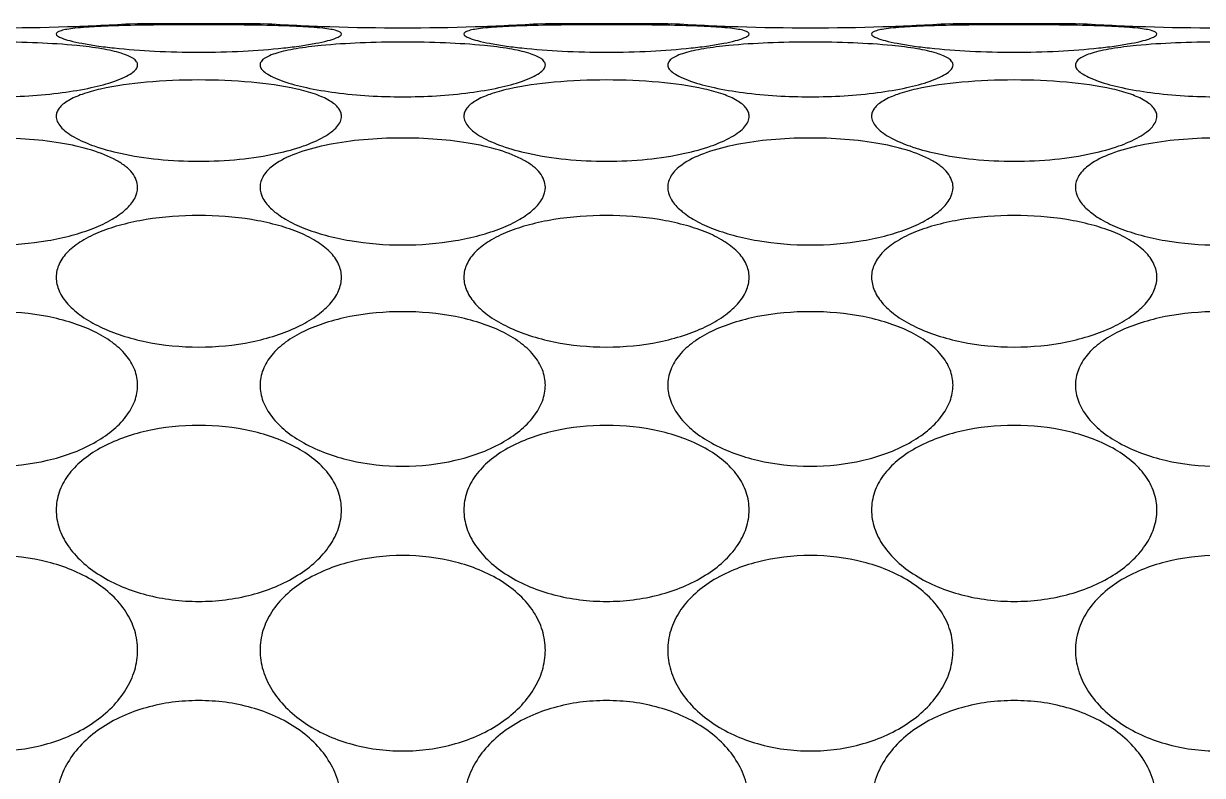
# Model space of a CAD drawing. Header units: inches. Extents: x 50354 to 53215, y -7830 to -6529.
# Drawn here: x 52851.7368 to 52852.0556, y -6789.0532 to -6788.85 of the extents above; entities that cross this region are included whole.
import ezdxf

# ---------------------------------------------------------------- set-up
doc = ezdxf.new("R2010")
doc.units = ezdxf.units.IN
doc.header["$MEASUREMENT"] = 0
doc.layers.add('XR_ID 1F_FUR$0$A-SANI-FIX', color=134, linetype='Continuous')

# ---------------------------------------------------------------- blocks, each defined once
blk = doc.blocks.new('XR_ID 1F_FUR$0$XR_1F FURN$0$A$C698E198A')
at = {"linetype": 'Continuous'}
for p, q in [((-12.9984, -20.435), (-13, -20.4598)), ((-13, -20.4598), (-13, -21.3002)), ((-13, -21.3002), (-12.9984, -21.325)), ((-12.9984, -23.235), (-13, -23.2598)), ((-13, -23.2598), (-13, -24.1002)), ((-13, -24.1002), (-12.9984, -24.125)), ((-12.9984, -26.035), (-13, -26.0598)), ((-13, -26.0598), (-13, -26.9002)), ((-13, -26.9002), (-12.9984, -26.925))]:
    blk.add_line(p, q, dxfattribs=at)
for centre, radius, start, end in [((-28.273, -19.48), 15.3043, 358.13614, 1.8696), ((-28.3138, -19.4788), 15.3452, 356.42731, 358.13655), ((-28.3254, -22.2818), 15.3568, 1.86982, 3.57203), ((-28.273, -22.28), 15.3043, 358.13614, 1.8696), ((-28.3138, -22.2788), 15.3452, 356.42731, 358.13655), ((-28.3254, -25.0818), 15.3568, 1.86982, 3.57203), ((-28.273, -25.08), 15.3043, 358.13614, 1.8696), ((-28.3138, -25.0788), 15.3452, 356.42731, 358.13655), ((-28.3254, -27.8818), 15.3568, 1.86982, 3.57203), ((-28.273, -27.88), 15.3043, 358.13614, 1.8696)]:
    blk.add_arc(centre, radius, start, end, dxfattribs=at)
for points, knots in [([(-11.8761, -18.5002), (-11.8499, -18.5002), (-11.7918, -18.5181), (-11.7175, -18.5833), (-11.6501, -18.6804), (-11.5912, -18.806), (-11.5429, -18.9545), (-11.4943, -19.1802), (-11.4708, -19.48), (-11.4943, -19.7798), (-11.5429, -20.0055), (-11.5912, -20.154), (-11.6501, -20.2796), (-11.7175, -20.3767), (-11.7918, -20.4419), (-11.8499, -20.4598), (-11.8761, -20.4598)], [0, 0, 0, 0, 0.034965, 0.077478, 0.129946, 0.191999, 0.262052, 0.338123, 0.499998, 0.661873, 0.737945, 0.808, 0.870054, 0.922523, 0.965035, 1, 1, 1, 1]), ([(-10.5172, -20.4598), (-10.5535, -20.4598), (-10.6291, -20.4448), (-10.7311, -20.3808), (-10.8193, -20.2825), (-10.8926, -20.1558), (-10.9503, -20.0065), (-11.0066, -19.7807), (-11.0331, -19.48), (-11.0066, -19.1793), (-10.9503, -18.9535), (-10.8926, -18.8042), (-10.8193, -18.6775), (-10.7311, -18.5792), (-10.6291, -18.5152), (-10.5535, -18.5002), (-10.5172, -18.5002)], [0, 0, 0, 0, 0.045372, 0.093928, 0.148271, 0.20922, 0.276239, 0.348114, 0.500002, 0.65189, 0.723764, 0.790783, 0.851731, 0.906073, 0.954628, 1, 1, 1, 1]), ([(-10.5172, -18.5002), (-10.4803, -18.5002), (-10.4024, -18.5158), (-10.2954, -18.5792), (-10.1987, -18.6769), (-10.0836, -18.8517), (-9.9869, -19.1234), (-9.9481, -19.4794), (-9.9867, -19.8356), (-10.0832, -20.1075), (-10.1983, -20.2826), (-10.2951, -20.3805), (-10.4023, -20.4441), (-10.4803, -20.4598), (-10.5172, -20.4598)], [0, 0, 0, 0, 0.045325, 0.094979, 0.15068, 0.212543, 0.350671, 0.499755, 0.648875, 0.787118, 0.849076, 0.904873, 0.954631, 1, 1, 1, 1]), ([(-8.6987, -20.4598), (-8.7444, -20.4598), (-8.8375, -20.4456), (-8.9672, -20.3833), (-9.0817, -20.2854), (-9.2129, -20.1116), (-9.3208, -19.8383), (-9.3627, -19.48), (-9.3208, -19.1217), (-9.2129, -18.8484), (-9.0817, -18.6746), (-8.9672, -18.5767), (-8.8375, -18.5144), (-8.7444, -18.5002), (-8.6987, -18.5002)], [0, 0, 0, 0, 0.053016, 0.107462, 0.164933, 0.226177, 0.358763, 0.499998, 0.641234, 0.773822, 0.835067, 0.892538, 0.946984, 1, 1, 1, 1]), ([(-8.6987, -18.5002), (-8.6525, -18.5002), (-8.5573, -18.5149), (-8.4235, -18.577), (-8.3022, -18.6743), (-8.1604, -18.8467), (-8.039, -19.119), (-7.9905, -19.48), (-8.039, -19.841), (-8.1604, -20.1133), (-8.3022, -20.2857), (-8.4235, -20.383), (-8.5573, -20.4451), (-8.6525, -20.4598), (-8.6987, -20.4598)], [0, 0, 0, 0, 0.05273, 0.107892, 0.166442, 0.228535, 0.360979, 0.499998, 0.639018, 0.771464, 0.833558, 0.892108, 0.947271, 1, 1, 1, 1]), ([(-12.0604, -20.315), (-12.0904, -20.2615), (-12.1388, -20.1343), (-12.185, -19.9227), (-12.2113, -19.6837), (-12.2176, -19.4327), (-12.2038, -19.1845), (-12.1699, -18.9538), (-12.1166, -18.7562), (-12.0623, -18.6413), (-12.0292, -18.5961)], [0, 0, 0, 0, 0.10395, 0.228487, 0.366625, 0.510839, 0.653655, 0.787569, 0.905128, 1, 1, 1, 1]), ([(-12.6049, -18.6574), (-12.5865, -18.71), (-12.5556, -18.8296), (-12.5101, -19.1035), (-12.4889, -19.48), (-12.5101, -19.8564), (-12.5555, -20.1303), (-12.5865, -20.2499), (-12.6048, -20.3025)], [0, 0, 0, 0, 0.100368, 0.222072, 0.499986, 0.777907, 0.899621, 1, 1, 1, 1]), ([(-12.8491, -20.0418), (-12.8579, -19.9524), (-12.8694, -19.7654), (-12.8747, -19.4807), (-12.8694, -19.1959), (-12.858, -19.0088), (-12.8492, -18.9194)], [0, 0, 0, 0, 0.239734, 0.499899, 0.760114, 1, 1, 1, 1]), ([(-12.9679, -20.0294), (-12.9659, -20.0109), (-12.9615, -19.9787), (-12.9542, -19.9418), (-12.9466, -19.9199), (-12.9409, -19.9078), (-12.9336, -19.9002), (-12.9288, -19.9002)], [0, 0, 0, 0, 0.401908, 0.701539, 0.811757, 0.896092, 1, 1, 1, 1]), ([(-12.9288, -19.9002), (-12.9234, -19.9002), (-12.9107, -19.9131), (-12.9051, -19.9267), (-12.9013, -19.936)], [0, 0, 0, 0, 0.347255, 1, 1, 1, 1]), ([(-12.5504, -20.2057), (-12.5406, -20.1627), (-12.5198, -20.0859), (-12.4831, -19.9988), (-12.4481, -19.9474), (-12.4219, -19.9208), (-12.3937, -19.9041), (-12.3734, -19.9002), (-12.3637, -19.9002)], [0, 0, 0, 0, 0.349245, 0.630114, 0.743606, 0.840326, 0.923707, 1, 1, 1, 1]), ([(-12.3637, -19.9002), (-12.3516, -19.9002), (-12.325, -19.9067), (-12.2885, -19.932), (-12.2533, -19.9712), (-12.2049, -20.0467), (-12.1529, -20.1713), (-12.1232, -20.281), (-12.1098, -20.3418)], [0, 0, 0, 0, 0.068375, 0.148578, 0.246055, 0.362615, 0.650483, 1, 1, 1, 1]), ([(-11.2583, -21.8598), (-11.2893, -21.8598), (-11.3554, -21.844), (-11.4412, -21.7789), (-11.5145, -21.6807), (-11.5752, -21.5545), (-11.6229, -21.4056), (-11.6696, -21.1796), (-11.6912, -20.88), (-11.6696, -20.5804), (-11.6229, -20.3544), (-11.5752, -20.2055), (-11.5145, -20.0793), (-11.4412, -19.9811), (-11.3554, -19.916), (-11.2893, -19.9002), (-11.2583, -19.9002)], [0, 0, 0, 0, 0.040443, 0.085413, 0.13809, 0.199102, 0.267542, 0.341798, 0.500002, 0.658205, 0.73246, 0.800899, 0.86191, 0.914587, 0.959557, 1, 1, 1, 1]), ([(-11.2583, -19.9002), (-11.2266, -19.9002), (-11.1584, -19.9167), (-11.0669, -19.981), (-10.9844, -20.0786), (-10.913, -20.2046), (-10.8548, -20.3536), (-10.7967, -20.5791), (-10.7685, -20.88), (-10.7967, -21.181), (-10.8548, -21.4064), (-10.913, -21.5554), (-10.9844, -21.6814), (-11.0669, -21.779), (-11.1584, -21.8433), (-11.2266, -21.8598), (-11.2583, -21.8598)], [0, 0, 0, 0, 0.040538, 0.086791, 0.140875, 0.202752, 0.271258, 0.3448, 0.500002, 0.655203, 0.728744, 0.797249, 0.859124, 0.913209, 0.959461, 1, 1, 1, 1]), ([(-9.6609, -21.8598), (-9.7021, -21.8598), (-9.7868, -21.8453), (-9.9034, -21.7823), (-10.0054, -21.6841), (-10.1227, -21.5089), (-10.2174, -21.2359), (-10.2541, -20.88), (-10.2174, -20.5241), (-10.1227, -20.2511), (-10.0054, -20.0759), (-9.9034, -19.9777), (-9.7868, -19.9147), (-9.7021, -19.9002), (-9.6609, -19.9002)], [0, 0, 0, 0, 0.049573, 0.101307, 0.157294, 0.218355, 0.353731, 0.500001, 0.646272, 0.781646, 0.842706, 0.898693, 0.950427, 1, 1, 1, 1]), ([(-9.6609, -19.9002), (-9.6191, -19.9002), (-9.5322, -19.9152), (-9.411, -19.978), (-9.3014, -20.0755), (-9.1721, -20.2492), (-9.0625, -20.5213), (-9.0187, -20.88), (-9.0625, -21.2387), (-9.1721, -21.5108), (-9.3014, -21.6845), (-9.411, -21.782), (-9.5322, -21.8448), (-9.6191, -21.8598), (-9.6609, -21.8598)], [0, 0, 0, 0, 0.049365, 0.101995, 0.159209, 0.221173, 0.356257, 0.500001, 0.643746, 0.778828, 0.840791, 0.898004, 0.950635, 1, 1, 1, 1]), ([(-7.6412, -21.8598), (-7.6909, -21.8598), (-7.7916, -21.8458), (-7.9329, -21.784), (-8.0585, -21.6865), (-8.2021, -21.5139), (-8.3221, -21.2407), (-8.3688, -20.88), (-8.3221, -20.5193), (-8.2021, -20.2461), (-8.0585, -20.0735), (-7.9329, -19.976), (-7.7916, -19.9142), (-7.6909, -19.9002), (-7.6412, -19.9002)], [0, 0, 0, 0, 0.055824, 0.112542, 0.171326, 0.232805, 0.363103, 0.500001, 0.6369, 0.767196, 0.828674, 0.887458, 0.944176, 1, 1, 1, 1]), ([(-12.9013, -19.936), (-12.8936, -19.9547), (-12.8801, -20.001), (-12.8627, -20.0819), (-12.8462, -20.1837), (-12.8256, -20.3503), (-12.808, -20.5843), (-12.8007, -20.88), (-12.808, -21.1757), (-12.8256, -21.4097), (-12.8462, -21.5763), (-12.8627, -21.6781), (-12.8801, -21.759), (-12.8936, -21.8053), (-12.9013, -21.824)], [0, 0, 0, 0, 0.031746, 0.075753, 0.130448, 0.194012, 0.34024, 0.500003, 0.659766, 0.805992, 0.869554, 0.924248, 0.968254, 1, 1, 1, 1]), ([(-12.9869, -20.3808), (-12.9853, -20.3151), (-12.9814, -20.1978), (-12.9737, -20.0807), (-12.9679, -20.0294)], [0, 0, 0, 0, 0.560169, 1, 1, 1, 1]), ([(-12.7159, -20.4598), (-12.7238, -20.4598), (-12.7419, -20.4529), (-12.7628, -20.4283), (-12.7818, -20.3916), (-12.799, -20.3423), (-12.8145, -20.2814), (-12.8337, -20.1803), (-12.8435, -20.0989), (-12.8491, -20.0418)], [0, 0, 0, 0, 0.051938, 0.118849, 0.208602, 0.323036, 0.461504, 0.622134, 1, 1, 1, 1]), ([(-12.5505, -21.5539), (-12.5741, -21.4505), (-12.6038, -21.2257), (-12.6176, -20.8797), (-12.6038, -20.5338), (-12.574, -20.309), (-12.5504, -20.2057)], [0, 0, 0, 0, 0.23461, 0.500046, 0.765459, 1, 1, 1, 1]), ([(-12.6048, -20.3025), (-12.6128, -20.3253), (-12.6284, -20.3655), (-12.6557, -20.4157), (-12.6829, -20.4491), (-12.7061, -20.4598), (-12.7159, -20.4598)], [0, 0, 0, 0, 0.360851, 0.644967, 0.852372, 1, 1, 1, 1]), ([(-11.8761, -20.4598), (-11.8931, -20.4598), (-11.929, -20.4528), (-11.9783, -20.4227), (-12.0232, -20.3755), (-12.0483, -20.3366), (-12.0604, -20.315)], [0, 0, 0, 0, 0.208603, 0.43564, 0.69689, 1, 1, 1, 1]), ([(-12.9869, -21.378), (-12.991, -21.2118), (-12.9929, -20.8793), (-12.991, -20.5469), (-12.9869, -20.3808)], [0, 0, 0, 0, 0.500087, 1, 1, 1, 1]), ([(-12.1098, -20.3418), (-12.091, -20.4271), (-12.0638, -20.6061), (-12.0504, -20.8799), (-12.0638, -21.1537), (-12.0909, -21.3327), (-12.1097, -21.418)], [0, 0, 0, 0, 0.241927, 0.499987, 0.758053, 1, 1, 1, 1]), ([(-12.8492, -21.7194), (-12.8436, -21.6621), (-12.8338, -21.5806), (-12.8146, -21.4792), (-12.7991, -21.418), (-12.7819, -21.3686), (-12.7629, -21.3318), (-12.7419, -21.3071), (-12.7238, -21.3002), (-12.7159, -21.3002)], [0, 0, 0, 0, 0.377864, 0.538515, 0.677008, 0.791463, 0.881221, 0.94811, 1, 1, 1, 1]), ([(-12.7159, -21.3002), (-12.7061, -21.3002), (-12.6829, -21.3109), (-12.6557, -21.3443), (-12.6284, -21.3945), (-12.6128, -21.4347), (-12.6049, -21.4574)], [0, 0, 0, 0, 0.147642, 0.355049, 0.63916, 1, 1, 1, 1]), ([(-12.0292, -21.3961), (-12.0092, -21.3686), (-11.975, -21.3318), (-11.9182, -21.3046), (-11.8898, -21.3002), (-11.8761, -21.3002)], [0, 0, 0, 0, 0.546591, 0.779569, 1, 1, 1, 1]), ([(-11.8761, -21.3002), (-11.8499, -21.3002), (-11.7918, -21.3181), (-11.7175, -21.3833), (-11.6501, -21.4804), (-11.5912, -21.606), (-11.5429, -21.7545), (-11.4943, -21.9802), (-11.4708, -22.28), (-11.4943, -22.5798), (-11.5429, -22.8055), (-11.5912, -22.954), (-11.6501, -23.0796), (-11.7175, -23.1767), (-11.7918, -23.2419), (-11.8499, -23.2598), (-11.8761, -23.2598)], [0, 0, 0, 0, 0.034965, 0.077478, 0.129946, 0.191999, 0.262052, 0.338123, 0.499998, 0.661873, 0.737945, 0.808, 0.870054, 0.922523, 0.965035, 1, 1, 1, 1]), ([(-10.5172, -23.2598), (-10.5535, -23.2598), (-10.6291, -23.2448), (-10.7311, -23.1808), (-10.8193, -23.0825), (-10.8926, -22.9558), (-10.9503, -22.8065), (-11.0066, -22.5807), (-11.0331, -22.28), (-11.0066, -21.9793), (-10.9503, -21.7535), (-10.8926, -21.6042), (-10.8193, -21.4775), (-10.7311, -21.3792), (-10.6291, -21.3152), (-10.5535, -21.3002), (-10.5172, -21.3002)], [0, 0, 0, 0, 0.045372, 0.093928, 0.148271, 0.20922, 0.276239, 0.348114, 0.500002, 0.65189, 0.723764, 0.790783, 0.851731, 0.906073, 0.954628, 1, 1, 1, 1]), ([(-10.5172, -21.3002), (-10.4803, -21.3002), (-10.4024, -21.3158), (-10.2954, -21.3792), (-10.1987, -21.4769), (-10.0836, -21.6517), (-9.9869, -21.9234), (-9.9481, -22.2794), (-9.9867, -22.6356), (-10.0832, -22.9075), (-10.1983, -23.0826), (-10.2951, -23.1805), (-10.4023, -23.2441), (-10.4803, -23.2598), (-10.5172, -23.2598)], [0, 0, 0, 0, 0.045325, 0.094979, 0.15068, 0.212543, 0.350671, 0.499755, 0.648875, 0.787118, 0.849076, 0.904873, 0.954631, 1, 1, 1, 1]), ([(-8.6987, -23.2598), (-8.7444, -23.2598), (-8.8375, -23.2456), (-8.9672, -23.1833), (-9.0817, -23.0854), (-9.2129, -22.9116), (-9.3208, -22.6383), (-9.3627, -22.28), (-9.3208, -21.9217), (-9.2129, -21.6484), (-9.0817, -21.4746), (-8.9672, -21.3767), (-8.8375, -21.3144), (-8.7444, -21.3002), (-8.6987, -21.3002)], [0, 0, 0, 0, 0.053016, 0.107462, 0.164933, 0.226177, 0.358763, 0.499998, 0.641234, 0.773822, 0.835067, 0.892538, 0.946984, 1, 1, 1, 1]), ([(-8.6987, -21.3002), (-8.6525, -21.3002), (-8.5573, -21.3149), (-8.4235, -21.377), (-8.3022, -21.4743), (-8.1604, -21.6467), (-8.039, -21.919), (-7.9905, -22.28), (-8.039, -22.641), (-8.1604, -22.9133), (-8.3022, -23.0857), (-8.4235, -23.183), (-8.5573, -23.2451), (-8.6525, -23.2598), (-8.6987, -23.2598)], [0, 0, 0, 0, 0.05273, 0.107892, 0.166442, 0.228535, 0.360979, 0.499998, 0.639018, 0.771464, 0.833558, 0.892108, 0.947271, 1, 1, 1, 1]), ([(-12.9679, -21.7307), (-12.9738, -21.6793), (-12.9814, -21.5617), (-12.9853, -21.444), (-12.9869, -21.378)], [0, 0, 0, 0, 0.43969, 1, 1, 1, 1]), ([(-12.1097, -21.418), (-12.1231, -21.4788), (-12.1529, -21.5885), (-12.2049, -21.7133), (-12.2533, -21.7887), (-12.2885, -21.828), (-12.325, -21.8533), (-12.3516, -21.8598), (-12.3637, -21.8598)], [0, 0, 0, 0, 0.349516, 0.637392, 0.753955, 0.851433, 0.931632, 1, 1, 1, 1]), ([(-12.0604, -23.115), (-12.0904, -23.0615), (-12.1388, -22.9343), (-12.185, -22.7227), (-12.2113, -22.4837), (-12.2176, -22.2327), (-12.2038, -21.9845), (-12.1699, -21.7538), (-12.1166, -21.5562), (-12.0623, -21.4413), (-12.0292, -21.3961)], [0, 0, 0, 0, 0.10395, 0.228487, 0.366625, 0.510839, 0.653655, 0.787569, 0.905128, 1, 1, 1, 1]), ([(-12.6049, -21.4574), (-12.5865, -21.51), (-12.5556, -21.6296), (-12.5101, -21.9035), (-12.4889, -22.28), (-12.5101, -22.6564), (-12.5555, -22.9303), (-12.5865, -23.0499), (-12.6048, -23.1025)], [0, 0, 0, 0, 0.100368, 0.222072, 0.499986, 0.777907, 0.899621, 1, 1, 1, 1]), ([(-12.3637, -21.8598), (-12.3734, -21.8598), (-12.3937, -21.8559), (-12.4219, -21.8391), (-12.4481, -21.8125), (-12.4831, -21.761), (-12.5199, -21.6738), (-12.5407, -21.5969), (-12.5505, -21.5539)], [0, 0, 0, 0, 0.076266, 0.159626, 0.256338, 0.369832, 0.650724, 1, 1, 1, 1]), ([(-12.9288, -21.8598), (-12.9336, -21.8598), (-12.9409, -21.8522), (-12.9466, -21.8401), (-12.9541, -21.8183), (-12.9615, -21.7814), (-12.9658, -21.7492), (-12.9679, -21.7307)], [0, 0, 0, 0, 0.10394, 0.188277, 0.298492, 0.598106, 1, 1, 1, 1]), ([(-12.8491, -22.8418), (-12.8579, -22.7524), (-12.8694, -22.5654), (-12.8747, -22.2807), (-12.8694, -21.9959), (-12.858, -21.8088), (-12.8492, -21.7194)], [0, 0, 0, 0, 0.239734, 0.499899, 0.760114, 1, 1, 1, 1]), ([(-12.9013, -21.824), (-12.9051, -21.8333), (-12.9107, -21.8469), (-12.9234, -21.8598), (-12.9288, -21.8598)], [0, 0, 0, 0, 0.65274, 1, 1, 1, 1]), ([(-12.9679, -22.8294), (-12.9659, -22.8109), (-12.9615, -22.7787), (-12.9542, -22.7418), (-12.9466, -22.7199), (-12.9409, -22.7078), (-12.9336, -22.7002), (-12.9288, -22.7002)], [0, 0, 0, 0, 0.401908, 0.701539, 0.811757, 0.896092, 1, 1, 1, 1]), ([(-12.9288, -22.7002), (-12.9234, -22.7002), (-12.9107, -22.7131), (-12.9051, -22.7267), (-12.9013, -22.736)], [0, 0, 0, 0, 0.347255, 1, 1, 1, 1]), ([(-12.9013, -22.736), (-12.8936, -22.7547), (-12.8801, -22.801), (-12.8627, -22.8819), (-12.8462, -22.9837), (-12.8256, -23.1503), (-12.808, -23.3843), (-12.8007, -23.68), (-12.808, -23.9757), (-12.8256, -24.2097), (-12.8462, -24.3763), (-12.8627, -24.4781), (-12.8801, -24.559), (-12.8936, -24.6053), (-12.9013, -24.624)], [0, 0, 0, 0, 0.031746, 0.075753, 0.130448, 0.194012, 0.34024, 0.500003, 0.659766, 0.805992, 0.869554, 0.924248, 0.968254, 1, 1, 1, 1]), ([(-12.5504, -23.0057), (-12.5406, -22.9627), (-12.5198, -22.8859), (-12.4831, -22.7988), (-12.4481, -22.7474), (-12.4219, -22.7208), (-12.3937, -22.7041), (-12.3734, -22.7002), (-12.3637, -22.7002)], [0, 0, 0, 0, 0.349245, 0.630114, 0.743606, 0.840326, 0.923707, 1, 1, 1, 1]), ([(-12.3637, -22.7002), (-12.3516, -22.7002), (-12.325, -22.7067), (-12.2885, -22.732), (-12.2533, -22.7712), (-12.2049, -22.8467), (-12.1529, -22.9713), (-12.1232, -23.081), (-12.1098, -23.1418)], [0, 0, 0, 0, 0.068375, 0.148578, 0.246055, 0.362615, 0.650483, 1, 1, 1, 1]), ([(-11.2583, -24.6598), (-11.2893, -24.6598), (-11.3554, -24.644), (-11.4412, -24.5789), (-11.5145, -24.4807), (-11.5752, -24.3545), (-11.6229, -24.2056), (-11.6696, -23.9796), (-11.6912, -23.68), (-11.6696, -23.3804), (-11.6229, -23.1544), (-11.5752, -23.0055), (-11.5145, -22.8793), (-11.4412, -22.7811), (-11.3554, -22.716), (-11.2893, -22.7002), (-11.2583, -22.7002)], [0, 0, 0, 0, 0.040443, 0.085413, 0.13809, 0.199102, 0.267542, 0.341798, 0.500002, 0.658205, 0.73246, 0.800899, 0.86191, 0.914587, 0.959557, 1, 1, 1, 1]), ([(-11.2583, -22.7002), (-11.2266, -22.7002), (-11.1584, -22.7167), (-11.0669, -22.781), (-10.9844, -22.8786), (-10.913, -23.0046), (-10.8548, -23.1536), (-10.7967, -23.3791), (-10.7685, -23.68), (-10.7967, -23.981), (-10.8548, -24.2064), (-10.913, -24.3554), (-10.9844, -24.4814), (-11.0669, -24.579), (-11.1584, -24.6433), (-11.2266, -24.6598), (-11.2583, -24.6598)], [0, 0, 0, 0, 0.040538, 0.086791, 0.140875, 0.202752, 0.271258, 0.3448, 0.500002, 0.655203, 0.728744, 0.797249, 0.859124, 0.913209, 0.959461, 1, 1, 1, 1]), ([(-9.6609, -24.6598), (-9.7021, -24.6598), (-9.7868, -24.6453), (-9.9034, -24.5823), (-10.0054, -24.4841), (-10.1227, -24.3089), (-10.2174, -24.0359), (-10.2541, -23.68), (-10.2174, -23.3241), (-10.1227, -23.0511), (-10.0054, -22.8759), (-9.9034, -22.7777), (-9.7868, -22.7147), (-9.7021, -22.7002), (-9.6609, -22.7002)], [0, 0, 0, 0, 0.049573, 0.101307, 0.157294, 0.218355, 0.353731, 0.500001, 0.646272, 0.781646, 0.842706, 0.898693, 0.950427, 1, 1, 1, 1]), ([(-9.6609, -22.7002), (-9.6191, -22.7002), (-9.5322, -22.7152), (-9.411, -22.778), (-9.3014, -22.8755), (-9.1721, -23.0492), (-9.0625, -23.3213), (-9.0187, -23.68), (-9.0625, -24.0387), (-9.1721, -24.3108), (-9.3014, -24.4845), (-9.411, -24.582), (-9.5322, -24.6448), (-9.6191, -24.6598), (-9.6609, -24.6598)], [0, 0, 0, 0, 0.049365, 0.101995, 0.159209, 0.221173, 0.356257, 0.500001, 0.643746, 0.778828, 0.840791, 0.898004, 0.950635, 1, 1, 1, 1]), ([(-7.6412, -24.6598), (-7.6909, -24.6598), (-7.7916, -24.6458), (-7.9329, -24.584), (-8.0585, -24.4865), (-8.2021, -24.3139), (-8.3221, -24.0407), (-8.3688, -23.68), (-8.3221, -23.3193), (-8.2021, -23.0461), (-8.0585, -22.8735), (-7.9329, -22.776), (-7.7916, -22.7142), (-7.6909, -22.7002), (-7.6412, -22.7002)], [0, 0, 0, 0, 0.055824, 0.112542, 0.171326, 0.232805, 0.363103, 0.500001, 0.6369, 0.767196, 0.828674, 0.887458, 0.944176, 1, 1, 1, 1]), ([(-12.9869, -23.1808), (-12.9853, -23.1151), (-12.9814, -22.9978), (-12.9737, -22.8807), (-12.9679, -22.8294)], [0, 0, 0, 0, 0.560169, 1, 1, 1, 1]), ([(-12.7159, -23.2598), (-12.7238, -23.2598), (-12.7419, -23.2529), (-12.7628, -23.2283), (-12.7818, -23.1916), (-12.799, -23.1423), (-12.8145, -23.0814), (-12.8337, -22.9803), (-12.8435, -22.8989), (-12.8491, -22.8418)], [0, 0, 0, 0, 0.051938, 0.118849, 0.208602, 0.323036, 0.461504, 0.622134, 1, 1, 1, 1]), ([(-12.5505, -24.3539), (-12.5741, -24.2505), (-12.6038, -24.0257), (-12.6176, -23.6797), (-12.6038, -23.3338), (-12.574, -23.109), (-12.5504, -23.0057)], [0, 0, 0, 0, 0.23461, 0.500046, 0.765459, 1, 1, 1, 1]), ([(-12.6048, -23.1025), (-12.6128, -23.1253), (-12.6284, -23.1655), (-12.6557, -23.2157), (-12.6829, -23.2491), (-12.7061, -23.2598), (-12.7159, -23.2598)], [0, 0, 0, 0, 0.360851, 0.644967, 0.852372, 1, 1, 1, 1]), ([(-12.1098, -23.1418), (-12.091, -23.2271), (-12.0638, -23.4061), (-12.0504, -23.6799), (-12.0638, -23.9537), (-12.0909, -24.1327), (-12.1097, -24.218)], [0, 0, 0, 0, 0.241927, 0.499987, 0.758053, 1, 1, 1, 1]), ([(-11.8761, -23.2598), (-11.8931, -23.2598), (-11.929, -23.2528), (-11.9783, -23.2227), (-12.0232, -23.1755), (-12.0483, -23.1366), (-12.0604, -23.115)], [0, 0, 0, 0, 0.208603, 0.43564, 0.69689, 1, 1, 1, 1]), ([(-12.9869, -24.178), (-12.991, -24.0118), (-12.9929, -23.6793), (-12.991, -23.3469), (-12.9869, -23.1808)], [0, 0, 0, 0, 0.500087, 1, 1, 1, 1]), ([(-12.8492, -24.5194), (-12.8436, -24.4621), (-12.8338, -24.3806), (-12.8146, -24.2792), (-12.7991, -24.218), (-12.7819, -24.1686), (-12.7629, -24.1318), (-12.7419, -24.1071), (-12.7238, -24.1002), (-12.7159, -24.1002)], [0, 0, 0, 0, 0.377864, 0.538515, 0.677008, 0.791463, 0.881221, 0.94811, 1, 1, 1, 1]), ([(-12.7159, -24.1002), (-12.7061, -24.1002), (-12.6829, -24.1109), (-12.6557, -24.1443), (-12.6284, -24.1945), (-12.6128, -24.2347), (-12.6049, -24.2574)], [0, 0, 0, 0, 0.147642, 0.355049, 0.63916, 1, 1, 1, 1]), ([(-12.0292, -24.1961), (-12.0092, -24.1686), (-11.975, -24.1318), (-11.9182, -24.1046), (-11.8898, -24.1002), (-11.8761, -24.1002)], [0, 0, 0, 0, 0.546591, 0.779569, 1, 1, 1, 1]), ([(-11.8761, -24.1002), (-11.8499, -24.1002), (-11.7918, -24.1181), (-11.7175, -24.1833), (-11.6501, -24.2804), (-11.5912, -24.406), (-11.5429, -24.5545), (-11.4943, -24.7802), (-11.4708, -25.08), (-11.4943, -25.3798), (-11.5429, -25.6055), (-11.5912, -25.754), (-11.6501, -25.8796), (-11.7175, -25.9767), (-11.7918, -26.0419), (-11.8499, -26.0598), (-11.8761, -26.0598)], [0, 0, 0, 0, 0.034965, 0.077478, 0.129946, 0.191999, 0.262052, 0.338123, 0.499998, 0.661873, 0.737945, 0.808, 0.870054, 0.922523, 0.965035, 1, 1, 1, 1]), ([(-10.5172, -26.0598), (-10.5535, -26.0598), (-10.6291, -26.0448), (-10.7311, -25.9808), (-10.8193, -25.8825), (-10.8926, -25.7558), (-10.9503, -25.6065), (-11.0066, -25.3807), (-11.0331, -25.08), (-11.0066, -24.7793), (-10.9503, -24.5535), (-10.8926, -24.4042), (-10.8193, -24.2775), (-10.7311, -24.1792), (-10.6291, -24.1152), (-10.5535, -24.1002), (-10.5172, -24.1002)], [0, 0, 0, 0, 0.045372, 0.093928, 0.148271, 0.20922, 0.276239, 0.348114, 0.500002, 0.65189, 0.723764, 0.790783, 0.851731, 0.906073, 0.954628, 1, 1, 1, 1]), ([(-10.5172, -24.1002), (-10.4803, -24.1002), (-10.4024, -24.1158), (-10.2954, -24.1792), (-10.1987, -24.2769), (-10.0836, -24.4517), (-9.9869, -24.7234), (-9.9481, -25.0794), (-9.9867, -25.4356), (-10.0832, -25.7075), (-10.1983, -25.8826), (-10.2951, -25.9805), (-10.4023, -26.0441), (-10.4803, -26.0598), (-10.5172, -26.0598)], [0, 0, 0, 0, 0.045325, 0.094979, 0.15068, 0.212543, 0.350671, 0.499755, 0.648875, 0.787118, 0.849076, 0.904873, 0.954631, 1, 1, 1, 1]), ([(-8.6987, -26.0598), (-8.7444, -26.0598), (-8.8375, -26.0456), (-8.9672, -25.9833), (-9.0817, -25.8854), (-9.2129, -25.7116), (-9.3208, -25.4383), (-9.3627, -25.08), (-9.3208, -24.7217), (-9.2129, -24.4484), (-9.0817, -24.2746), (-8.9672, -24.1767), (-8.8375, -24.1144), (-8.7444, -24.1002), (-8.6987, -24.1002)], [0, 0, 0, 0, 0.053016, 0.107462, 0.164933, 0.226177, 0.358763, 0.499998, 0.641234, 0.773822, 0.835067, 0.892538, 0.946984, 1, 1, 1, 1]), ([(-8.6987, -24.1002), (-8.6525, -24.1002), (-8.5573, -24.1149), (-8.4235, -24.177), (-8.3022, -24.2743), (-8.1604, -24.4467), (-8.039, -24.719), (-7.9905, -25.08), (-8.039, -25.441), (-8.1604, -25.7133), (-8.3022, -25.8857), (-8.4235, -25.983), (-8.5573, -26.0451), (-8.6525, -26.0598), (-8.6987, -26.0598)], [0, 0, 0, 0, 0.05273, 0.107892, 0.166442, 0.228535, 0.360979, 0.499998, 0.639018, 0.771464, 0.833558, 0.892108, 0.947271, 1, 1, 1, 1]), ([(-12.9679, -24.5307), (-12.9738, -24.4793), (-12.9814, -24.3617), (-12.9853, -24.244), (-12.9869, -24.178)], [0, 0, 0, 0, 0.43969, 1, 1, 1, 1]), ([(-12.0604, -25.915), (-12.0904, -25.8615), (-12.1388, -25.7343), (-12.185, -25.5227), (-12.2113, -25.2837), (-12.2176, -25.0327), (-12.2038, -24.7845), (-12.1699, -24.5538), (-12.1166, -24.3562), (-12.0623, -24.2413), (-12.0292, -24.1961)], [0, 0, 0, 0, 0.10395, 0.228487, 0.366625, 0.510839, 0.653655, 0.787569, 0.905128, 1, 1, 1, 1]), ([(-12.6049, -24.2574), (-12.5865, -24.31), (-12.5556, -24.4296), (-12.5101, -24.7035), (-12.4889, -25.08), (-12.5101, -25.4564), (-12.5555, -25.7303), (-12.5865, -25.8499), (-12.6048, -25.9025)], [0, 0, 0, 0, 0.100368, 0.222072, 0.499986, 0.777907, 0.899621, 1, 1, 1, 1]), ([(-12.1097, -24.218), (-12.1231, -24.2788), (-12.1529, -24.3885), (-12.2049, -24.5133), (-12.2533, -24.5887), (-12.2885, -24.628), (-12.325, -24.6533), (-12.3516, -24.6598), (-12.3637, -24.6598)], [0, 0, 0, 0, 0.349516, 0.637392, 0.753955, 0.851433, 0.931632, 1, 1, 1, 1]), ([(-12.3637, -24.6598), (-12.3734, -24.6598), (-12.3937, -24.6559), (-12.4219, -24.6391), (-12.4481, -24.6125), (-12.4831, -24.561), (-12.5199, -24.4738), (-12.5407, -24.3969), (-12.5505, -24.3539)], [0, 0, 0, 0, 0.076266, 0.159626, 0.256338, 0.369832, 0.650724, 1, 1, 1, 1]), ([(-12.9288, -24.6598), (-12.9336, -24.6598), (-12.9409, -24.6522), (-12.9466, -24.6401), (-12.9541, -24.6183), (-12.9615, -24.5814), (-12.9658, -24.5492), (-12.9679, -24.5307)], [0, 0, 0, 0, 0.10394, 0.188277, 0.298492, 0.598106, 1, 1, 1, 1]), ([(-12.8491, -25.6418), (-12.8579, -25.5524), (-12.8694, -25.3654), (-12.8747, -25.0807), (-12.8694, -24.7959), (-12.858, -24.6088), (-12.8492, -24.5194)], [0, 0, 0, 0, 0.239734, 0.499899, 0.760114, 1, 1, 1, 1]), ([(-12.9013, -24.624), (-12.9051, -24.6333), (-12.9107, -24.6469), (-12.9234, -24.6598), (-12.9288, -24.6598)], [0, 0, 0, 0, 0.65274, 1, 1, 1, 1]), ([(-12.9679, -25.6294), (-12.9659, -25.6109), (-12.9615, -25.5787), (-12.9542, -25.5418), (-12.9466, -25.5199), (-12.9409, -25.5078), (-12.9336, -25.5002), (-12.9288, -25.5002)], [0, 0, 0, 0, 0.401908, 0.701539, 0.811757, 0.896092, 1, 1, 1, 1]), ([(-12.9288, -25.5002), (-12.9234, -25.5002), (-12.9107, -25.5131), (-12.9051, -25.5267), (-12.9013, -25.536)], [0, 0, 0, 0, 0.347255, 1, 1, 1, 1]), ([(-12.5504, -25.8057), (-12.5406, -25.7627), (-12.5198, -25.6859), (-12.4831, -25.5988), (-12.4481, -25.5474), (-12.4219, -25.5208), (-12.3937, -25.5041), (-12.3734, -25.5002), (-12.3637, -25.5002)], [0, 0, 0, 0, 0.349245, 0.630114, 0.743606, 0.840326, 0.923707, 1, 1, 1, 1]), ([(-12.3637, -25.5002), (-12.3516, -25.5002), (-12.325, -25.5067), (-12.2885, -25.532), (-12.2533, -25.5712), (-12.2049, -25.6467), (-12.1529, -25.7713), (-12.1232, -25.881), (-12.1098, -25.9418)], [0, 0, 0, 0, 0.068375, 0.148578, 0.246055, 0.362615, 0.650483, 1, 1, 1, 1]), ([(-11.2583, -27.4598), (-11.2893, -27.4598), (-11.3554, -27.444), (-11.4412, -27.3789), (-11.5145, -27.2807), (-11.5752, -27.1545), (-11.6229, -27.0056), (-11.6696, -26.7796), (-11.6912, -26.48), (-11.6696, -26.1804), (-11.6229, -25.9544), (-11.5752, -25.8055), (-11.5145, -25.6793), (-11.4412, -25.5811), (-11.3554, -25.516), (-11.2893, -25.5002), (-11.2583, -25.5002)], [0, 0, 0, 0, 0.040443, 0.085413, 0.13809, 0.199102, 0.267542, 0.341798, 0.500002, 0.658205, 0.73246, 0.800899, 0.86191, 0.914587, 0.959557, 1, 1, 1, 1]), ([(-11.2583, -25.5002), (-11.2266, -25.5002), (-11.1584, -25.5167), (-11.0669, -25.581), (-10.9844, -25.6786), (-10.913, -25.8046), (-10.8548, -25.9536), (-10.7967, -26.1791), (-10.7685, -26.48), (-10.7967, -26.781), (-10.8548, -27.0064), (-10.913, -27.1554), (-10.9844, -27.2814), (-11.0669, -27.379), (-11.1584, -27.4433), (-11.2266, -27.4598), (-11.2583, -27.4598)], [0, 0, 0, 0, 0.040538, 0.086791, 0.140875, 0.202752, 0.271258, 0.3448, 0.500002, 0.655203, 0.728744, 0.797249, 0.859124, 0.913209, 0.959461, 1, 1, 1, 1]), ([(-9.6609, -27.4598), (-9.7021, -27.4598), (-9.7868, -27.4453), (-9.9034, -27.3823), (-10.0054, -27.2841), (-10.1227, -27.1089), (-10.2174, -26.8359), (-10.2541, -26.48), (-10.2174, -26.1241), (-10.1227, -25.8511), (-10.0054, -25.6759), (-9.9034, -25.5777), (-9.7868, -25.5147), (-9.7021, -25.5002), (-9.6609, -25.5002)], [0, 0, 0, 0, 0.049573, 0.101307, 0.157294, 0.218355, 0.353731, 0.500001, 0.646272, 0.781646, 0.842706, 0.898693, 0.950427, 1, 1, 1, 1]), ([(-9.6609, -25.5002), (-9.6191, -25.5002), (-9.5322, -25.5152), (-9.411, -25.578), (-9.3014, -25.6755), (-9.1721, -25.8492), (-9.0625, -26.1213), (-9.0187, -26.48), (-9.0625, -26.8387), (-9.1721, -27.1108), (-9.3014, -27.2845), (-9.411, -27.382), (-9.5322, -27.4448), (-9.6191, -27.4598), (-9.6609, -27.4598)], [0, 0, 0, 0, 0.049365, 0.101995, 0.159209, 0.221173, 0.356257, 0.500001, 0.643746, 0.778828, 0.840791, 0.898004, 0.950635, 1, 1, 1, 1]), ([(-7.6412, -27.4598), (-7.6909, -27.4598), (-7.7916, -27.4458), (-7.9329, -27.384), (-8.0585, -27.2865), (-8.2021, -27.1139), (-8.3221, -26.8407), (-8.3688, -26.48), (-8.3221, -26.1193), (-8.2021, -25.8461), (-8.0585, -25.6735), (-7.9329, -25.576), (-7.7916, -25.5142), (-7.6909, -25.5002), (-7.6412, -25.5002)], [0, 0, 0, 0, 0.055824, 0.112542, 0.171326, 0.232805, 0.363103, 0.500001, 0.6369, 0.767196, 0.828674, 0.887458, 0.944176, 1, 1, 1, 1]), ([(-12.9013, -25.536), (-12.8936, -25.5547), (-12.8801, -25.601), (-12.8627, -25.6819), (-12.8462, -25.7837), (-12.8256, -25.9503), (-12.808, -26.1843), (-12.8007, -26.48), (-12.808, -26.7757), (-12.8256, -27.0097), (-12.8462, -27.1763), (-12.8627, -27.2781), (-12.8801, -27.359), (-12.8936, -27.4053), (-12.9013, -27.424)], [0, 0, 0, 0, 0.031746, 0.075753, 0.130448, 0.194012, 0.34024, 0.500003, 0.659766, 0.805992, 0.869554, 0.924248, 0.968254, 1, 1, 1, 1]), ([(-12.9869, -25.9808), (-12.9853, -25.9151), (-12.9814, -25.7978), (-12.9737, -25.6807), (-12.9679, -25.6294)], [0, 0, 0, 0, 0.560169, 1, 1, 1, 1]), ([(-12.7159, -26.0598), (-12.7238, -26.0598), (-12.7419, -26.0529), (-12.7628, -26.0283), (-12.7818, -25.9916), (-12.799, -25.9423), (-12.8145, -25.8814), (-12.8337, -25.7803), (-12.8435, -25.6989), (-12.8491, -25.6418)], [0, 0, 0, 0, 0.051938, 0.118849, 0.208602, 0.323036, 0.461504, 0.622134, 1, 1, 1, 1]), ([(-12.5505, -27.1539), (-12.5741, -27.0505), (-12.6038, -26.8257), (-12.6176, -26.4797), (-12.6038, -26.1338), (-12.574, -25.909), (-12.5504, -25.8057)], [0, 0, 0, 0, 0.23461, 0.500046, 0.765459, 1, 1, 1, 1]), ([(-12.6048, -25.9025), (-12.6128, -25.9253), (-12.6284, -25.9655), (-12.6557, -26.0157), (-12.6829, -26.0491), (-12.7061, -26.0598), (-12.7159, -26.0598)], [0, 0, 0, 0, 0.360851, 0.644967, 0.852372, 1, 1, 1, 1]), ([(-12.9869, -26.978), (-12.991, -26.8118), (-12.9929, -26.4793), (-12.991, -26.1469), (-12.9869, -25.9808)], [0, 0, 0, 0, 0.500087, 1, 1, 1, 1]), ([(-12.1098, -25.9418), (-12.091, -26.0271), (-12.0638, -26.2061), (-12.0504, -26.4799), (-12.0638, -26.7537), (-12.0909, -26.9327), (-12.1097, -27.018)], [0, 0, 0, 0, 0.241927, 0.499987, 0.758053, 1, 1, 1, 1]), ([(-11.8761, -26.0598), (-11.8931, -26.0598), (-11.929, -26.0528), (-11.9783, -26.0227), (-12.0232, -25.9755), (-12.0483, -25.9366), (-12.0604, -25.915)], [0, 0, 0, 0, 0.208603, 0.43564, 0.69689, 1, 1, 1, 1]), ([(-12.8492, -27.3194), (-12.8436, -27.2621), (-12.8338, -27.1806), (-12.8146, -27.0792), (-12.7991, -27.018), (-12.7819, -26.9686), (-12.7629, -26.9318), (-12.7419, -26.9071), (-12.7238, -26.9002), (-12.7159, -26.9002)], [0, 0, 0, 0, 0.377864, 0.538515, 0.677008, 0.791463, 0.881221, 0.94811, 1, 1, 1, 1]), ([(-12.7159, -26.9002), (-12.7061, -26.9002), (-12.6829, -26.9109), (-12.6557, -26.9443), (-12.6284, -26.9945), (-12.6128, -27.0347), (-12.6049, -27.0574)], [0, 0, 0, 0, 0.147642, 0.355049, 0.63916, 1, 1, 1, 1]), ([(-12.0292, -26.9961), (-12.0092, -26.9686), (-11.975, -26.9318), (-11.9182, -26.9046), (-11.8898, -26.9002), (-11.8761, -26.9002)], [0, 0, 0, 0, 0.546591, 0.779569, 1, 1, 1, 1]), ([(-11.8761, -26.9002), (-11.8499, -26.9002), (-11.7918, -26.9181), (-11.7175, -26.9833), (-11.6501, -27.0804), (-11.5912, -27.206), (-11.5429, -27.3545), (-11.4943, -27.5802), (-11.4708, -27.88), (-11.4943, -28.1798), (-11.5429, -28.4055), (-11.5912, -28.554), (-11.6501, -28.6796), (-11.7175, -28.7767), (-11.7918, -28.8419), (-11.8499, -28.8598), (-11.8761, -28.8598)], [0, 0, 0, 0, 0.034965, 0.077478, 0.129946, 0.191999, 0.262052, 0.338123, 0.499998, 0.661873, 0.737945, 0.808, 0.870054, 0.922523, 0.965035, 1, 1, 1, 1]), ([(-10.5172, -28.8598), (-10.5535, -28.8598), (-10.6291, -28.8448), (-10.7311, -28.7808), (-10.8193, -28.6825), (-10.8926, -28.5558), (-10.9503, -28.4065), (-11.0066, -28.1807), (-11.0331, -27.88), (-11.0066, -27.5793), (-10.9503, -27.3535), (-10.8926, -27.2042), (-10.8193, -27.0775), (-10.7311, -26.9792), (-10.6291, -26.9152), (-10.5535, -26.9002), (-10.5172, -26.9002)], [0, 0, 0, 0, 0.045372, 0.093928, 0.148271, 0.20922, 0.276239, 0.348114, 0.500002, 0.65189, 0.723764, 0.790783, 0.851731, 0.906073, 0.954628, 1, 1, 1, 1]), ([(-10.5172, -26.9002), (-10.4803, -26.9002), (-10.4024, -26.9158), (-10.2954, -26.9792), (-10.1987, -27.0769), (-10.0836, -27.2517), (-9.9869, -27.5234), (-9.9481, -27.8794), (-9.9867, -28.2356), (-10.0832, -28.5075), (-10.1983, -28.6826), (-10.2951, -28.7805), (-10.4023, -28.8441), (-10.4803, -28.8598), (-10.5172, -28.8598)], [0, 0, 0, 0, 0.045325, 0.094979, 0.15068, 0.212543, 0.350671, 0.499755, 0.648875, 0.787118, 0.849076, 0.904873, 0.954631, 1, 1, 1, 1]), ([(-8.6987, -28.8598), (-8.7444, -28.8598), (-8.8375, -28.8456), (-8.9672, -28.7833), (-9.0817, -28.6854), (-9.2129, -28.5116), (-9.3208, -28.2383), (-9.3627, -27.88), (-9.3208, -27.5217), (-9.2129, -27.2484), (-9.0817, -27.0746), (-8.9672, -26.9767), (-8.8375, -26.9144), (-8.7444, -26.9002), (-8.6987, -26.9002)], [0, 0, 0, 0, 0.053016, 0.107462, 0.164933, 0.226177, 0.358763, 0.499998, 0.641234, 0.773822, 0.835067, 0.892538, 0.946984, 1, 1, 1, 1]), ([(-8.6987, -26.9002), (-8.6525, -26.9002), (-8.5573, -26.9149), (-8.4235, -26.977), (-8.3022, -27.0743), (-8.1604, -27.2467), (-8.039, -27.519), (-7.9905, -27.88), (-8.039, -28.241), (-8.1604, -28.5133), (-8.3022, -28.6857), (-8.4235, -28.783), (-8.5573, -28.8451), (-8.6525, -28.8598), (-8.6987, -28.8598)], [0, 0, 0, 0, 0.05273, 0.107892, 0.166442, 0.228535, 0.360979, 0.499998, 0.639018, 0.771464, 0.833558, 0.892108, 0.947271, 1, 1, 1, 1]), ([(-12.9679, -27.3307), (-12.9738, -27.2793), (-12.9814, -27.1617), (-12.9853, -27.044), (-12.9869, -26.978)], [0, 0, 0, 0, 0.43969, 1, 1, 1, 1]), ([(-12.1097, -27.018), (-12.1231, -27.0788), (-12.1529, -27.1885), (-12.2049, -27.3133), (-12.2533, -27.3887), (-12.2885, -27.428), (-12.325, -27.4533), (-12.3516, -27.4598), (-12.3637, -27.4598)], [0, 0, 0, 0, 0.349516, 0.637392, 0.753955, 0.851433, 0.931632, 1, 1, 1, 1]), ([(-12.0604, -28.715), (-12.0904, -28.6615), (-12.1388, -28.5343), (-12.185, -28.3227), (-12.2113, -28.0837), (-12.2176, -27.8327), (-12.2038, -27.5845), (-12.1699, -27.3538), (-12.1166, -27.1562), (-12.0623, -27.0413), (-12.0292, -26.9961)], [0, 0, 0, 0, 0.10395, 0.228487, 0.366625, 0.510839, 0.653655, 0.787569, 0.905128, 1, 1, 1, 1]), ([(-12.6049, -27.0574), (-12.5865, -27.11), (-12.5556, -27.2296), (-12.5101, -27.5035), (-12.4889, -27.88), (-12.5101, -28.2564), (-12.5555, -28.5303), (-12.5865, -28.6499), (-12.6048, -28.7025)], [0, 0, 0, 0, 0.100368, 0.222072, 0.499986, 0.777907, 0.899621, 1, 1, 1, 1]), ([(-12.3637, -27.4598), (-12.3734, -27.4598), (-12.3937, -27.4559), (-12.4219, -27.4391), (-12.4481, -27.4125), (-12.4831, -27.361), (-12.5199, -27.2738), (-12.5407, -27.1969), (-12.5505, -27.1539)], [0, 0, 0, 0, 0.076266, 0.159626, 0.256338, 0.369832, 0.650724, 1, 1, 1, 1]), ([(-12.9288, -27.4598), (-12.9336, -27.4598), (-12.9409, -27.4522), (-12.9466, -27.4401), (-12.9541, -27.4183), (-12.9615, -27.3814), (-12.9658, -27.3492), (-12.9679, -27.3307)], [0, 0, 0, 0, 0.10394, 0.188277, 0.298492, 0.598106, 1, 1, 1, 1]), ([(-12.8491, -28.4418), (-12.8579, -28.3524), (-12.8694, -28.1654), (-12.8747, -27.8807), (-12.8694, -27.5959), (-12.858, -27.4088), (-12.8492, -27.3194)], [0, 0, 0, 0, 0.239734, 0.499899, 0.760114, 1, 1, 1, 1]), ([(-12.9013, -27.424), (-12.9051, -27.4333), (-12.9107, -27.4469), (-12.9234, -27.4598), (-12.9288, -27.4598)], [0, 0, 0, 0, 0.65274, 1, 1, 1, 1])]:
    blk.add_open_spline(points, degree=3, knots=knots, dxfattribs=at)

msp = doc.modelspace()

# ---------------------------------------------------------------- block references
at = {"layer": 'XR_ID 1F_FUR$0$A-SANI-FIX', "lineweight": 30, "xscale": -0.0393700787, "yscale": 0.0393700787, "zscale": 0.0393700787, "rotation": 90}
msp.add_blockref('XR_ID 1F_FUR$0$XR_1F FURN$0$A$C698E198A', (52850.96219, -6789.36182), dxfattribs=at)

doc.saveas('drawing.dxf')
